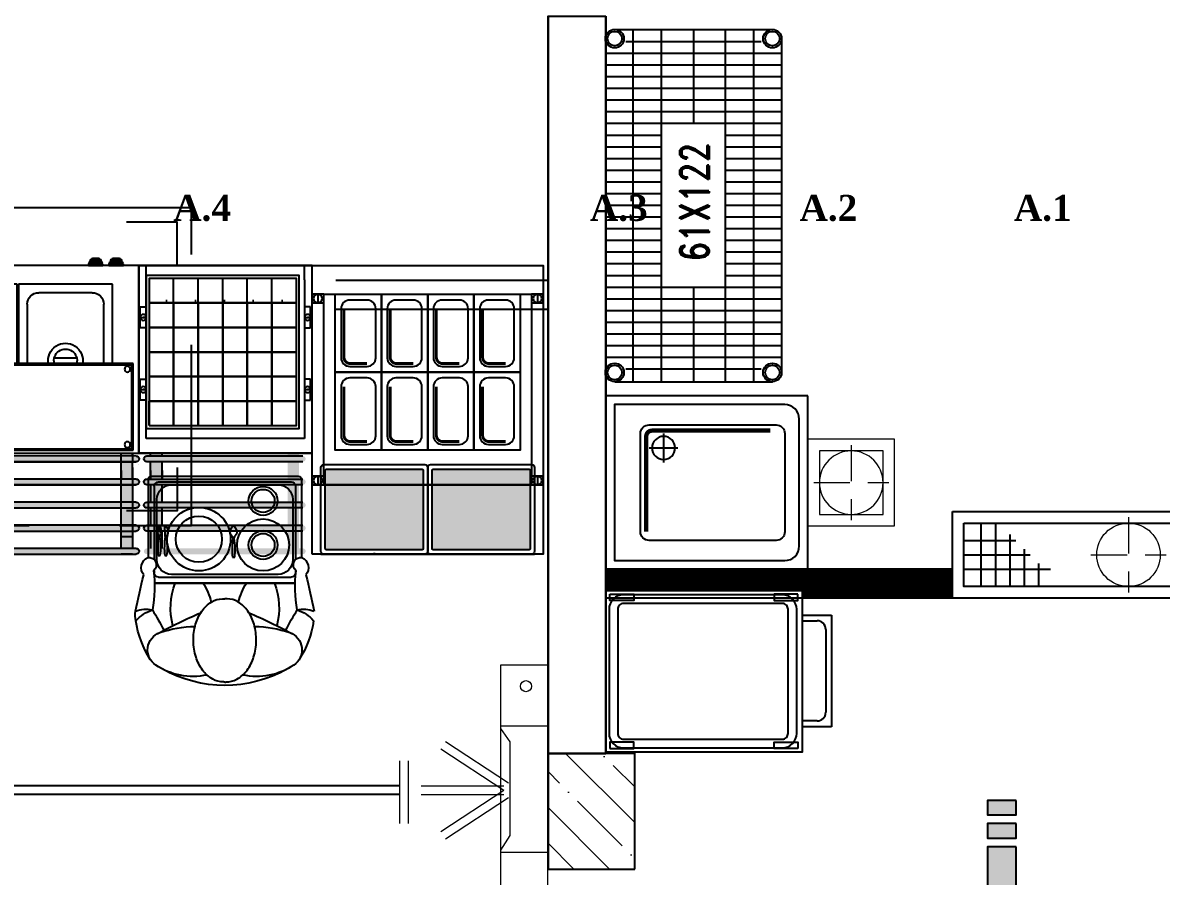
# Model space of a CAD drawing. Header units: millimetres. Extents: x 322668 to 332469, y 13187 to 20117.
# Drawn here: x 328233.2 to 328627.5, y 17260 to 17555.5 of the extents above; entities that cross this region are included whole.
import ezdxf
from ezdxf.enums import TextEntityAlignment as Align

# ---------------------------------------------------------------- set-up
doc = ezdxf.new("R2010")
doc.units = ezdxf.units.MM
doc.header["$LTSCALE"] = 50
doc.header["$MEASUREMENT"] = 0
doc.header["$PDMODE"] = 3
doc.header["$PDSIZE"] = -0.5
doc.linetypes.add('DASHED2', pattern=[0.375, 0.25, -0.125])
doc.linetypes.add('HIDDEN', pattern=[0.375, 0.25, -0.125])
doc.layers.get('0').update_dxf_attribs({"linetype": 'CONTINUOUS'})
doc.layers.get('DEFPOINTS').update_dxf_attribs({"linetype": 'CONTINUOUS'})
for name, color, linetype in [('-DWG_ANA', 7, 'CONTINUOUS'), ('-DWG_DETAY1', 7, 'CONTINUOUS'), ('-DWG_DETAY2', 7, 'CONTINUOUS'), ('alüminyum', 30, 'CONTINUOUS'), ('MIM_BA', 3, 'CONTINUOUS'), ('MIM_DOSEME', 7, 'CONTINUOUS'), ('MIM_DUVAR', 4, 'CONTINUOUS'), ('MIM_OLCU-DIS', 1, 'CONTINUOUS'), ('OC-Mutfak_Ekipman', 252, 'CONTINUOUS'), ('OC-Tretuar', 70, 'CONTINUOUS'), ('sıhhi tesisat', 162, 'CONTINUOUS'), ('Yarım Duvar', 3, 'CONTINUOUS'), ('YRNO', 7, 'CONTINUOUS')]:
    doc.layers.add(name, color=color, linetype=linetype)
for name, color, linetype, lineweight in [('continious2', 253, 'CONTINUOUS', 25), ('GRC-Ekipman', 4, 'CONTINUOUS', 25), ('MIM_TEFRIS', 31, 'CONTINUOUS', 5), ('NO', 7, 'CONTINUOUS', 30), ('PLAN', 253, 'CONTINUOUS', 15), ('s-depo', 140, 'CONTINUOUS', 25), ('Tarama', 252, 'CONTINUOUS', 20), ('yerizg-a', 7, 'CONTINUOUS', 15), ('yerizg-b', 7, 'CONTINUOUS', 9)]:
    doc.layers.add(name, color=color, linetype=linetype, lineweight=lineweight)
doc.styles.add('OLCU', font='TSIMPLEX.SHX', dxfattribs={"width": 0.7})
doc.styles.add('REF', font='calibri.ttf', dxfattribs={"height": 10})
doc.styles.add('ROMANS', font='romans.shx')
doc.styles.add('style1', font='romand.shx')
doc.dimstyles.new('200-OLCU-DIŞ', dxfattribs={"dimtxt": 30, "dimasz": 10, "dimexe": 0, "dimexo": 0, "dimgap": 10, "dimtad": 1, "dimdec": 1, "dimdsep": 46, "dimtxsty": 'OLCU', "dimblk1": 'DOT', "dimblk2": 'DOT', "dimsah": 1, "dimcen": 0, "dimclrd": 7, "dimclre": 7, "dimclrt": 4, "dimadec": 0, "dimazin": 0, "dimtfac": 1, "dimtdec": 1, "dimtix": 1, "dimtmove": 2, "dimatfit": 3, "dimldrblk": 'DOT', "dimfxl": 0, "dimtolj": 1, "dimarcsym": 0})

# ---------------------------------------------------------------- blocks, each defined once
blk = doc.blocks.new('TURNIKE')
for p, q in [((-37.54, 19.51), (-37.54, 3.15)), ((6.28, 19.51), (6.28, 3.15)), ((-17.75, 5.96), (-32.07, -15.84)), ((-15.25, 4.31), (-29.56, -17.49)), ((-16.79, 4.31), (-16.79, -24.3)), ((-15.25, 4.31), (-0.93, -17.49)), ((-13.79, 4.31), (-13.79, -24.3)), ((-12.74, 5.96), (1.58, -15.84))]:
    blk.add_line(p, q)
blk.add_lwpolyline([(-58.59, 19.51), (-58.59, 3.15), (27.32, 3.15), (27.32, 19.51)], close=True)
blk.add_lwpolyline([(-36.65, 3.19), (-32.04, 6.41), (0.3, 6.43), (5.46, 3.15)])
for centre in [(-51.36, 11.98), (20.1, 11.98)]:
    blk.add_circle(centre, 1.93)
blk = doc.blocks.new('_DOT')
at = {"color": 0, "linetype": 'ByBlock'}
blk.add_line((-0.5, 0), (-1, 0), dxfattribs=at)
at = {"color": 0, "linetype": 'ByBlock', "const_width": 0.5}
blk.add_lwpolyline([(-0.25, 0, 1), (0.25, 0, 1)], format="xyb", close=True, dxfattribs=at)
blk = doc.blocks.new('*D159')
at = {"layer": 'DEFPOINTS', "color": 0}
for p in [(329577.75, 18407.96, -57.5), (327588.54, 14893), (330092.59, 14893)]:
    blk.add_point(p, dxfattribs=at)
at = {"layer": 'MIM_OLCU-DIS', "color": 7, "lineweight": -2}
for p, q in [((330052.83, 18407.96), (330092.59, 18407.96)), ((330092.59, 18397.96), (330092.59, 14903)), ((330052.59, 14893), (330092.59, 14893))]:
    blk.add_line(p, q, dxfattribs=at)
at = {"layer": 'MIM_OLCU-DIS', "color": 7, "lineweight": -2, "xscale": 10, "yscale": 10, "zscale": 10}
for p, rotation in [((330092.59, 18407.96), 90), ((330092.59, 14893), 270)]:
    blk.add_blockref('_DOT', p, dxfattribs=dict(at, rotation=rotation))
at = {"layer": 'MIM_OLCU-DIS', "color": 4, "insert": (330067.59, 16650.48), "char_height": 30, "attachment_point": 5, "rotation": 90, "style": 'OLCU'}
blk.add_mtext('\\A1;3515', dxfattribs=at)
blk = doc.blocks.new('GN14')
at = {"layer": '-DWG_DETAY1', "color": 0}
blk.add_lwpolyline([(0, -27), (16, -27), (16, 0), (0, 0)], close=True, dxfattribs=at)
at = {"layer": '-DWG_DETAY2', "color": 0}
blk.add_lwpolyline([(5, -2), (11, -2, -0.414214), (14, -5), (14, -22, -0.414214), (11, -25), (5, -25, -0.414214), (2, -22), (2, -5, -0.414214)], format="xyb", close=True, dxfattribs=at)
at = {"layer": '-DWG_DETAY2', "color": 0, "const_width": 1}
blk.add_lwpolyline([(3, -22), (3, -5.2, -0.414214), (5.2, -3), (11, -3)], format="xyb", dxfattribs=at)
blk = doc.blocks.new('KUVER+TEPSİ ÜNİTESİ')
h = blk.add_hatch(color=246)
h.dxf.hatch_style = 1
h.paths.add_polyline_path([(327452.87, 17621.06, 0.414214), (327453.37, 17621.56), (327453.37, 17648.51, 0.414214), (327452.87, 17649.01), (327419.92, 17649.01, 0.414214), (327419.42, 17648.51), (327419.42, 17621.56, 0.414214), (327419.92, 17621.06)])
h = blk.add_hatch(color=246)
h.dxf.hatch_style = 1
h.paths.add_polyline_path([(327489.87, 17621.06, 0.414214), (327490.37, 17621.56), (327490.37, 17648.51, 0.414214), (327489.87, 17649.01), (327456.92, 17649.01, 0.414214), (327456.42, 17648.51), (327456.42, 17621.56, 0.414214), (327456.92, 17621.06)])
at = {"layer": '-DWG_ANA', "color": 0}
blk.add_lwpolyline([(327414.89, 17650.53), (327414.89, 17550.53), (327494.89, 17550.53), (327494.89, 17650.53)], close=True, dxfattribs=at)
at = {"layer": '-DWG_DETAY1', "color": 0}
blk.add_lwpolyline([(327418.89, 17626.53), (327418.89, 17560.53), (327490.89, 17560.53), (327490.89, 17626.53)], close=True, dxfattribs=at)
at = {"layer": '-DWG_DETAY2', "color": 0}
for points in [[(327414.89, 17626.53), (327418.89, 17626.53), (327418.89, 17623.53), (327414.89, 17623.53)], [(327414.89, 17626.53), (327418.89, 17626.53), (327418.89, 17623.53), (327414.89, 17623.53)], [(327490.89, 17626.53), (327494.89, 17626.53), (327494.89, 17623.53), (327490.89, 17623.53)], [(327490.89, 17626.53), (327494.89, 17626.53), (327494.89, 17623.53), (327490.89, 17623.53)], [(327414.89, 17563.53), (327418.89, 17563.53), (327418.89, 17560.53), (327414.89, 17560.53)], [(327414.89, 17563.53), (327418.89, 17563.53), (327418.89, 17560.53), (327414.89, 17560.53)], [(327490.89, 17563.53), (327494.89, 17563.53), (327494.89, 17560.53), (327490.89, 17560.53)]]:
    blk.add_lwpolyline(points, close=True, dxfattribs=at)
for p, q in [((327416.89, 17623.53), (327416.89, 17626.53)), ((327492.89, 17623.53), (327492.89, 17626.53)), ((327416.89, 17560.53), (327416.89, 17563.53)), ((327492.89, 17560.53), (327492.89, 17563.53))]:
    blk.add_line(p, q)
for points in [[(327453.89, 17650.53), (327418.89, 17650.53, 0.414214), (327417.89, 17649.53), (327417.89, 17620.53, 0.414214), (327418.89, 17619.53), (327453.89, 17619.53, 0.414214), (327454.89, 17620.53), (327454.89, 17649.53, 0.414214)], [(327452.87, 17649.01), (327419.92, 17649.01, 0.414214), (327419.42, 17648.51), (327419.42, 17621.56, 0.414214), (327419.92, 17621.06), (327452.87, 17621.06, 0.414214), (327453.37, 17621.56), (327453.37, 17648.51, 0.414214)], [(327490.89, 17650.53), (327455.89, 17650.53, 0.414214), (327454.89, 17649.53), (327454.89, 17620.53, 0.414214), (327455.89, 17619.53), (327490.89, 17619.53, 0.414214), (327491.89, 17620.53), (327491.89, 17649.53, 0.414214)], [(327489.87, 17649.01), (327456.92, 17649.01, 0.414214), (327456.42, 17648.51), (327456.42, 17621.56, 0.414214), (327456.92, 17621.06), (327489.87, 17621.06, 0.414214), (327490.37, 17621.56), (327490.37, 17648.51, 0.414214)]]:
    blk.add_lwpolyline(points, format="xyb", close=True)
for centre in [(327416.89, 17625.03), (327492.89, 17625.03), (327416.89, 17562.03), (327492.89, 17562.03)]:
    blk.add_circle(centre, 1.5)
at = {"layer": 'MIM_DOSEME'}
for p, q in [((327417.89, 17650.53), (327491.89, 17650.53)), ((327417.89, 17650.53), (327491.89, 17650.53)), ((327436.39, 17650.03), (327436.39, 17650.53)), ((327436.39, 17650.03), (327436.39, 17650.53)), ((327418.89, 17626.53), (327490.89, 17626.53))]:
    blk.add_line(p, q, dxfattribs=at)
at = {"layer": '-DWG_DETAY1', "color": 0}
for p in [(327422.89, 17614.53), (327438.89, 17614.53), (327454.89, 17614.53), (327470.89, 17614.53), (327422.89, 17587.53), (327438.89, 17587.53), (327454.89, 17587.53), (327470.89, 17587.53)]:
    blk.add_blockref('GN14', p, dxfattribs=at)
blk = doc.blocks.new('DE')
at = {"layer": 'MIM_DOSEME'}
for p, q in [((327317.9, 17749.51), (327326.4, 17749.51)), ((327317.9, 17749.51), (327317.9, 17741.01)), ((327326.4, 17749.51), (327326.4, 17698.51)), ((327334.9, 17749.51), (327334.9, 17698.51)), ((327343.4, 17749.51), (327343.4, 17698.51)), ((327343.4, 17749.51), (327343.4, 17698.51)), ((327351.9, 17749.51), (327351.9, 17698.51)), ((327360.4, 17749.51), (327360.4, 17698.51)), ((327317.9, 17741.01), (327368.9, 17741.01)), ((327317.9, 17732.51), (327368.9, 17732.51)), ((327317.9, 17724.01), (327368.9, 17724.01)), ((327317.9, 17715.51), (327368.9, 17715.51)), ((327317.9, 17707.01), (327368.9, 17707.01))]:
    blk.add_line(p, q, dxfattribs=at)
for points in [[(327316.9, 17750.51), (327369.9, 17750.51), (327369.9, 17697.51), (327316.9, 17697.51)], [(327317.9, 17749.51), (327368.9, 17749.51), (327368.9, 17698.51), (327317.9, 17698.51)], [(327317.9, 17749.51), (327326.4, 17749.51), (327326.4, 17741.01), (327317.9, 17741.01)], [(327326.4, 17749.51), (327334.9, 17749.51), (327334.9, 17741.01), (327326.4, 17741.01)], [(327334.9, 17749.51), (327343.4, 17749.51), (327343.4, 17741.01), (327334.9, 17741.01)], [(327343.4, 17749.51), (327351.9, 17749.51), (327351.9, 17741.01), (327343.4, 17741.01)], [(327351.9, 17749.51), (327360.4, 17749.51), (327360.4, 17741.01), (327351.9, 17741.01)], [(327360.4, 17749.51), (327368.9, 17749.51), (327368.9, 17741.01), (327360.4, 17741.01)], [(327317.9, 17741.01), (327326.4, 17741.01), (327326.4, 17732.51), (327317.9, 17732.51)], [(327326.4, 17741.01), (327334.9, 17741.01), (327334.9, 17732.51), (327326.4, 17732.51)], [(327334.9, 17741.01), (327343.4, 17741.01), (327343.4, 17732.51), (327334.9, 17732.51)], [(327343.4, 17741.01), (327351.9, 17741.01), (327351.9, 17732.51), (327343.4, 17732.51)], [(327351.9, 17741.01), (327360.4, 17741.01), (327360.4, 17732.51), (327351.9, 17732.51)], [(327360.4, 17741.01), (327368.9, 17741.01), (327368.9, 17732.51), (327360.4, 17732.51)], [(327317.9, 17732.51), (327326.4, 17732.51), (327326.4, 17724.01), (327317.9, 17724.01)], [(327326.4, 17732.51), (327334.9, 17732.51), (327334.9, 17724.01), (327326.4, 17724.01)], [(327334.9, 17732.51), (327343.4, 17732.51), (327343.4, 17724.01), (327334.9, 17724.01)], [(327343.4, 17732.51), (327351.9, 17732.51), (327351.9, 17724.01), (327343.4, 17724.01)], [(327351.9, 17732.51), (327360.4, 17732.51), (327360.4, 17724.01), (327351.9, 17724.01)], [(327360.4, 17732.51), (327368.9, 17732.51), (327368.9, 17724.01), (327360.4, 17724.01)], [(327317.9, 17724.01), (327326.4, 17724.01), (327326.4, 17715.51), (327317.9, 17715.51)], [(327326.4, 17724.01), (327334.9, 17724.01), (327334.9, 17715.51), (327326.4, 17715.51)], [(327334.9, 17724.01), (327343.4, 17724.01), (327343.4, 17715.51), (327334.9, 17715.51)], [(327343.4, 17724.01), (327351.9, 17724.01), (327351.9, 17715.51), (327343.4, 17715.51)], [(327351.9, 17724.01), (327360.4, 17724.01), (327360.4, 17715.51), (327351.9, 17715.51)], [(327360.4, 17724.01), (327368.9, 17724.01), (327368.9, 17715.51), (327360.4, 17715.51)], [(327317.9, 17715.51), (327326.4, 17715.51), (327326.4, 17707.01), (327317.9, 17707.01)], [(327326.4, 17715.51), (327334.9, 17715.51), (327334.9, 17707.01), (327326.4, 17707.01)], [(327334.9, 17715.51), (327343.4, 17715.51), (327343.4, 17707.01), (327334.9, 17707.01)], [(327343.4, 17715.51), (327351.9, 17715.51), (327351.9, 17707.01), (327343.4, 17707.01)], [(327351.9, 17715.51), (327360.4, 17715.51), (327360.4, 17707.01), (327351.9, 17707.01)], [(327360.4, 17715.51), (327368.9, 17715.51), (327368.9, 17707.01), (327360.4, 17707.01)]]:
    blk.add_lwpolyline(points, close=True, dxfattribs=at)
blk = doc.blocks.new('BARDAK BASKETİ ÜNİTESİ')
at = {"layer": 'OC-Mutfak_Ekipman'}
h = blk.add_hatch(color=256, dxfattribs=at)
h.dxf.hatch_style = 1
h.paths.add_polyline_path([(327241.86, 17798.18), (327245.86, 17798.18), (327245.86, 17792.18), (327241.86, 17792.18)])
h.paths.add_polyline_path([(327241.86, 17790.18), (327245.86, 17790.18), (327245.86, 17784.18), (327241.86, 17784.18)])
h.paths.add_polyline_path([(327245.86, 17776.18), (327241.86, 17776.18), (327241.86, 17782.18), (327245.86, 17782.18)])
h.paths.add_polyline_path([(327241.86, 17774.18), (327245.86, 17774.18), (327245.86, 17768.18), (327241.86, 17768.18)])
h.paths.add_polyline_path([(327241.86, 17766.18), (327245.86, 17766.18), (327245.86, 17765.18), (327241.86, 17765.18)])
h.paths.add_polyline_path([(327293.33, 17792.18), (327289.33, 17792.18), (327289.33, 17798.18), (327293.33, 17798.18)])
h.paths.add_polyline_path([(327293.33, 17784.18), (327289.33, 17784.18), (327289.33, 17790.18), (327293.33, 17790.18)])
h.paths.add_polyline_path([(327289.33, 17782.18), (327293.33, 17782.18), (327293.33, 17776.18), (327289.33, 17776.18)])
h.paths.add_polyline_path([(327293.33, 17774.18), (327293.33, 17768.18), (327289.33, 17768.18), (327289.33, 17774.18)])
h.paths.add_polyline_path([(327289.33, 17765.18), (327289.33, 17766.18), (327293.33, 17766.18), (327293.33, 17765.18)])
at = {"layer": 'OC-Tretuar'}
h = blk.add_hatch(color=7, dxfattribs=at)
h.dxf.hatch_style = 1
h.paths.add_polyline_path([(327239.59, 17799.18, -0.414214), (327240.59, 17800.18), (327294.59, 17800.18, -0.414214), (327295.59, 17799.18, -0.414218), (327294.59, 17798.18), (327240.59, 17798.18, -0.414209)])
h.paths.add_polyline_path([(327239.59, 17791.18, -0.414218), (327240.59, 17792.18), (327294.59, 17792.18, -0.414209), (327295.59, 17791.18, -0.414214), (327294.59, 17790.18), (327240.59, 17790.18, -0.414214)])
h.paths.add_polyline_path([(327239.59, 17783.18, -0.414214), (327240.59, 17784.18), (327294.59, 17784.18, -0.414214), (327295.59, 17783.18, -0.414214), (327294.59, 17782.18), (327240.59, 17782.18, -0.414214)])
h.paths.add_polyline_path([(327239.59, 17775.18, -0.414214), (327240.59, 17776.18), (327294.59, 17776.18, -0.414214), (327295.59, 17775.18, -0.414214), (327294.59, 17774.18), (327240.59, 17774.18, -0.414214)])
h.paths.add_polyline_path([(327239.59, 17767.18, -0.414214), (327240.59, 17768.18), (327294.59, 17768.18, -0.414214), (327295.59, 17767.18, -0.414214), (327294.59, 17766.18), (327240.59, 17766.18, -0.414214)])
at = {"layer": 'MIM_DOSEME'}
blk.add_line((327295.23, 17705.18), (327295.23, 17700.18), dxfattribs=at)
at = {"layer": 'OC-Mutfak_Ekipman'}
for p, q in [((327241.86, 17792.18), (327241.86, 17798.18)), ((327245.86, 17798.18), (327245.86, 17792.18)), ((327239.59, 17791.18), (327239.59, 17791.18)), ((327239.73, 17791.18), (327239.73, 17791.18)), ((327294.59, 17792.18), (327240.59, 17792.18)), ((327240.59, 17790.18), (327294.59, 17790.18)), ((327241.86, 17784.18), (327241.86, 17790.18)), ((327245.86, 17790.18), (327245.86, 17784.18)), ((327239.59, 17783.18), (327239.59, 17783.18)), ((327239.73, 17783.18), (327239.73, 17783.18)), ((327294.59, 17784.18), (327240.59, 17784.18)), ((327240.59, 17782.18), (327294.59, 17782.18)), ((327241.86, 17776.18), (327241.86, 17782.18)), ((327245.86, 17782.18), (327245.86, 17776.18)), ((327239.59, 17775.18), (327239.59, 17775.18)), ((327239.73, 17775.18), (327239.73, 17775.18)), ((327294.59, 17776.18), (327240.59, 17776.18)), ((327240.59, 17774.18), (327294.59, 17774.18)), ((327241.86, 17771.18), (327241.86, 17774.18)), ((327241.86, 17774.18), (327241.86, 17771.18)), ((327241.86, 17774.18), (327241.86, 17768.18)), ((327245.86, 17774.18), (327245.86, 17771.18)), ((327245.86, 17771.18), (327245.86, 17774.18)), ((327245.86, 17774.18), (327245.86, 17768.18)), ((327239.59, 17767.18), (327239.59, 17767.18)), ((327239.73, 17767.18), (327239.73, 17767.18)), ((327294.59, 17768.18), (327240.59, 17768.18)), ((327240.59, 17766.18), (327294.59, 17766.18)), ((327241.86, 17766.18), (327241.86, 17765.18)), ((327245.86, 17766.18), (327245.86, 17765.18)), ((327237.86, 17700.18), (327237.86, 17765.18)), ((327297.86, 17765.18), (327237.86, 17765.18)), ((327237.86, 17765.18), (327237.86, 17700.18)), ((327295.23, 17760.18), (327240.36, 17760.18)), ((327240.36, 17760.18), (327240.36, 17700.18)), ((327295.23, 17705.18), (327295.23, 17760.18)), ((327240.36, 17746.85), (327238.28, 17746.85)), ((327238.28, 17746.85), (327238.28, 17739.57)), ((327240.36, 17739.57), (327240.36, 17746.85)), ((327295.23, 17746.85), (327297.32, 17746.85)), ((327295.23, 17739.57), (327295.23, 17746.85)), ((327297.32, 17746.85), (327297.32, 17739.57)), ((327238.28, 17743.21), (327240.36, 17743.21)), ((327240.36, 17743.21), (327239.32, 17743.21)), ((327295.23, 17743.21), (327297.32, 17743.21)), ((327297.32, 17743.21), (327296.27, 17743.21)), ((327238.28, 17739.57), (327240.36, 17739.57)), ((327297.32, 17739.57), (327295.23, 17739.57)), ((327240.36, 17721.84), (327238.28, 17721.84)), ((327238.28, 17721.84), (327238.28, 17714.56)), ((327240.36, 17714.56), (327240.36, 17721.84)), ((327295.23, 17721.84), (327297.32, 17721.84)), ((327297.32, 17721.84), (327297.32, 17714.56)), ((327238.28, 17718.2), (327240.36, 17718.2)), ((327238.28, 17714.56), (327240.36, 17714.56)), ((327240.36, 17718.2), (327239.32, 17718.2)), ((327295.23, 17718.2), (327297.32, 17718.2)), ((327297.32, 17714.56), (327295.23, 17714.56)), ((327297.32, 17718.2), (327296.27, 17718.2)), ((327247.18, 17712.39), (327247.68, 17712.39)), ((327257.18, 17712.39), (327257.68, 17712.39)), ((327267.18, 17712.39), (327267.68, 17712.39)), ((327277.18, 17712.39), (327277.68, 17712.39)), ((327287.18, 17712.39), (327287.68, 17712.39)), ((327237.86, 17700.18), (327297.86, 17700.18))]:
    blk.add_line(p, q, dxfattribs=at)
blk.add_lwpolyline([(327297.86, 17700.18), (327237.86, 17700.18), (327237.86, 17765.18), (327297.86, 17765.18)], close=True, dxfattribs=at)
for centre in [(327239.32, 17743.21), (327296.27, 17743.21), (327239.32, 17718.2), (327296.27, 17718.2)]:
    blk.add_circle(centre, 1.04, dxfattribs=at)
for centre, start, end in [((327240.59, 17791.18), 90, 180), ((327240.59, 17791.18), 180, 270), ((327240.59, 17783.18), 90, 180), ((327240.59, 17783.18), 180, 270), ((327240.59, 17775.18), 90, 180), ((327240.59, 17775.18), 180, 270), ((327240.59, 17767.18), 90, 180), ((327240.59, 17767.18), 180, 270)]:
    blk.add_arc(centre, 1, start, end, dxfattribs=at)
at = {"layer": 'MIM_DOSEME'}
blk.add_blockref('DE', (-76.54, 6.17), dxfattribs=at)
blk = doc.blocks.new('ghggfhh')
at = {"color": 7}
blk.add_lwpolyline([(1188.71, 1333.35), (1193.71, 1333.35), (1193.71, 1333.87), (1188.71, 1333.87)], close=True, dxfattribs=at)
blk.add_lwpolyline([(1188.71, 1333), (1189.21, 1332.53), (1189.21, 1332.51, 0.414214), (1190.21, 1331.51), (1192.21, 1331.51, 0.414214), (1193.21, 1332.51), (1193.21, 1332.53), (1193.71, 1333)], format="xyb", dxfattribs=at)
for points in [[(1188.71, 1333), (1190.71, 1333)], [(1189.35, 1332.74), (1193.07, 1332.74)], [(1190.71, 1333.35), (1190.71, 1333)], [(1191.71, 1333.35), (1191.71, 1333)], [(1191.71, 1333), (1193.71, 1333)], [(1189.46, 1332.51), (1192.96, 1332.51)], [(1189.5, 1332.27), (1192.92, 1332.27)], [(1189.62, 1332.04), (1192.79, 1332.04)], [(1189.97, 1331.8), (1192.45, 1331.8)]]:
    blk.add_lwpolyline(points, dxfattribs=at)
blk = doc.blocks.new('SICAK SERVİS ÜNİTESİ-150X70X85-155')
at = {"layer": 'OC-Mutfak_Ekipman'}
h = blk.add_hatch(color=54, dxfattribs=at)
h.dxf.hatch_style = 1
h.paths.add_polyline_path([(327235.64, 17655.41), (327231.64, 17655.41), (327231.64, 17649.41), (327235.64, 17649.41)])
h.paths.add_polyline_path([(327235.64, 17647.41), (327231.64, 17647.41), (327231.64, 17641.41), (327235.64, 17641.41)])
h.paths.add_polyline_path([(327231.64, 17633.41), (327235.64, 17633.41), (327235.64, 17639.41), (327231.64, 17639.41)])
h.paths.add_polyline_path([(327235.64, 17631.41), (327231.64, 17631.41), (327231.64, 17625.41), (327235.64, 17625.41)])
h.paths.add_polyline_path([(327235.64, 17623.41), (327231.64, 17623.41), (327231.64, 17622.41), (327235.64, 17622.41)])
h.paths.add_polyline_path([(327090.16, 17649.4), (327094.16, 17649.4), (327094.16, 17655.4), (327090.16, 17655.4)])
h.paths.add_polyline_path([(327094.16, 17647.4), (327090.16, 17647.4), (327090.16, 17641.4), (327094.16, 17641.4)])
h.paths.add_polyline_path([(327094.16, 17639.4), (327090.16, 17639.4), (327090.16, 17633.4), (327094.16, 17633.4)])
h.paths.add_polyline_path([(327094.16, 17631.4), (327090.16, 17631.4), (327090.16, 17625.4), (327094.16, 17625.4)])
h.paths.add_polyline_path([(327094.16, 17623.4), (327090.16, 17623.4), (327090.16, 17622.4), (327094.16, 17622.4)])
at = {"layer": 'OC-Tretuar'}
h = blk.add_hatch(color=54, dxfattribs=at)
h.dxf.hatch_style = 1
h.paths.add_polyline_path([(327236.9, 17655.41, 0.414204), (327237.9, 17656.41, 0.414217), (327236.9, 17657.41), (327088.9, 17657.4, 0.41421), (327087.9, 17656.4, 0.414223), (327088.9, 17655.4)])
h.paths.add_polyline_path([(327236.9, 17647.41, 0.41421), (327237.9, 17648.41, 0.414223), (327236.9, 17649.41), (327088.9, 17649.4, 0.414204), (327087.9, 17648.4, 0.414217), (327088.9, 17647.4)])
h.paths.add_polyline_path([(327236.9, 17639.41, 0.41421), (327237.9, 17640.41, 0.414217), (327236.9, 17641.41), (327088.9, 17641.4, 0.41421), (327087.9, 17640.4, 0.414217), (327088.9, 17639.4)])
h.paths.add_polyline_path([(327088.9, 17633.4, 0.41421), (327087.9, 17632.4, 0.414217), (327088.9, 17631.4), (327236.9, 17631.41, 0.41421), (327237.9, 17632.41, 0.414217), (327236.9, 17633.41)])
h.paths.add_polyline_path([(327236.9, 17623.41, 0.41421), (327237.9, 17624.41, 0.414217), (327236.9, 17625.41), (327088.9, 17625.4, 0.41421), (327087.9, 17624.4, 0.414217), (327088.9, 17623.4)])
at = {"layer": 'OC-Mutfak_Ekipman', "color": 54}
for p, q in [((327087.9, 17656.4), (327087.9, 17656.4)), ((327088.9, 17657.4), (327236.9, 17657.41)), ((327236.9, 17655.41), (327088.9, 17655.4)), ((327090.16, 17657.4), (327094.16, 17657.4)), ((327090.16, 17649.4), (327090.16, 17655.4)), ((327094.16, 17655.4), (327094.16, 17649.4)), ((327235.64, 17657.41), (327231.64, 17657.41)), ((327231.64, 17655.41), (327231.64, 17649.41)), ((327235.64, 17649.41), (327235.64, 17655.41)), ((327237.76, 17656.41), (327237.76, 17656.41)), ((327237.9, 17656.41), (327237.9, 17656.41)), ((327235.64, 17651.41), (327231.64, 17651.41)), ((327087.9, 17648.4), (327087.9, 17648.4)), ((327088.9, 17649.4), (327236.9, 17649.41)), ((327236.9, 17647.41), (327088.9, 17647.4)), ((327090.16, 17641.4), (327090.16, 17647.4)), ((327094.16, 17647.4), (327094.16, 17641.4)), ((327231.64, 17649.41), (327231.64, 17643.41)), ((327231.64, 17647.41), (327231.64, 17641.41)), ((327235.64, 17643.41), (327235.64, 17649.41)), ((327235.64, 17641.41), (327235.64, 17647.41)), ((327237.76, 17648.41), (327237.76, 17648.41)), ((327237.9, 17648.41), (327237.9, 17648.41)), ((327087.9, 17640.4), (327087.9, 17640.4)), ((327088.9, 17641.4), (327236.9, 17641.41)), ((327236.9, 17639.41), (327088.9, 17639.4)), ((327090.16, 17633.4), (327090.16, 17639.4)), ((327094.16, 17639.4), (327094.16, 17633.4)), ((327231.64, 17641.41), (327231.64, 17635.41)), ((327231.64, 17639.41), (327231.64, 17633.41)), ((327235.64, 17635.41), (327235.64, 17641.41)), ((327235.64, 17633.41), (327235.64, 17639.41)), ((327237.76, 17640.41), (327237.76, 17640.41)), ((327237.9, 17640.41), (327237.9, 17640.41)), ((327087.9, 17632.4), (327087.9, 17632.4)), ((327236.9, 17633.41), (327088.9, 17633.4)), ((327088.9, 17633.4), (327236.9, 17633.41)), ((327231.64, 17633.41), (327231.64, 17627.41)), ((327235.64, 17627.41), (327235.64, 17633.41)), ((327237.76, 17632.41), (327237.76, 17632.41)), ((327237.9, 17632.41), (327237.9, 17632.41)), ((327236.9, 17631.41), (327088.9, 17631.4)), ((327090.16, 17628.4), (327090.16, 17631.4)), ((327090.16, 17631.4), (327090.16, 17625.4)), ((327094.16, 17631.4), (327094.16, 17628.4)), ((327094.16, 17631.4), (327094.16, 17625.4)), ((327231.64, 17631.41), (327231.64, 17628.41)), ((327231.64, 17628.41), (327231.64, 17631.41)), ((327231.64, 17631.41), (327231.64, 17625.41)), ((327235.64, 17628.41), (327235.64, 17631.41)), ((327235.64, 17631.41), (327235.64, 17628.41)), ((327235.64, 17631.41), (327235.64, 17625.41)), ((327087.9, 17624.4), (327087.9, 17624.4)), ((327236.9, 17625.41), (327088.9, 17625.4)), ((327088.9, 17625.4), (327236.9, 17625.41)), ((327090.16, 17622.4), (327090.16, 17625.4)), ((327094.16, 17625.4), (327094.16, 17622.4)), ((327231.64, 17625.41), (327231.64, 17622.41)), ((327235.64, 17622.41), (327235.64, 17625.41)), ((327237.76, 17626.41), (327237.76, 17626.41)), ((327237.76, 17624.41), (327237.76, 17624.41)), ((327237.9, 17624.41), (327237.9, 17624.41)), ((327087.85, 17622.4), (327237.85, 17622.41)), ((327087.85, 17622.4), (327237.6, 17622.41)), ((327236.9, 17623.41), (327088.9, 17623.4)), ((327089.85, 17621.4), (327235.85, 17621.41)), ((327089.85, 17591.4), (327089.85, 17621.4)), ((327090.16, 17623.4), (327090.16, 17622.4)), ((327094.16, 17622.4), (327090.16, 17622.4)), ((327090.16, 17622.4), (327094.16, 17622.4)), ((327090.35, 17620.9), (327235.35, 17620.91)), ((327090.35, 17591.9), (327090.35, 17620.9)), ((327094.16, 17623.4), (327094.16, 17622.4)), ((327231.64, 17623.41), (327231.64, 17622.41)), ((327231.64, 17622.41), (327235.64, 17622.41)), ((327231.64, 17622.41), (327235.64, 17622.41)), ((327235.35, 17620.91), (327235.35, 17591.91)), ((327235.64, 17623.41), (327235.64, 17622.41)), ((327235.85, 17621.41), (327235.85, 17591.41)), ((327237.85, 17622.41), (327237.86, 17557.41)), ((327237.86, 17557.41), (327237.85, 17622.41)), ((327235.85, 17591.41), (327089.85, 17591.4)), ((327235.35, 17591.91), (327090.35, 17591.9)), ((327097.17, 17563.86), (327097.17, 17591.4)), ((327100.17, 17570.86), (327100.17, 17591.4)), ((327109.54, 17589.4), (327117.3, 17589.4)), ((327119.28, 17591.4), (327111.56, 17591.4)), ((327126.67, 17591.4), (327126.67, 17570.86)), ((327129.67, 17591.4), (327129.67, 17563.86)), ((327130.17, 17563.86), (327130.17, 17591.4)), ((327133.17, 17570.86), (327133.17, 17591.4)), ((327142.54, 17589.4), (327150.3, 17589.4)), ((327152.28, 17591.41), (327144.56, 17591.41)), ((327159.67, 17591.4), (327159.67, 17570.86)), ((327162.67, 17591.4), (327162.67, 17563.86)), ((327163.17, 17563.86), (327163.17, 17591.4)), ((327166.17, 17570.86), (327166.17, 17591.4)), ((327175.54, 17589.4), (327183.3, 17589.4)), ((327185.28, 17591.41), (327177.56, 17591.41)), ((327192.67, 17591.41), (327192.67, 17570.86)), ((327195.67, 17591.41), (327195.67, 17563.86)), ((327196.17, 17563.86), (327196.17, 17591.41)), ((327199.17, 17570.86), (327199.17, 17591.41)), ((327208.54, 17589.41), (327216.3, 17589.41)), ((327218.28, 17591.41), (327210.56, 17591.41)), ((327225.67, 17591.41), (327225.67, 17570.87)), ((327228.67, 17591.41), (327228.67, 17563.87)), ((327122.67, 17566.86), (327104.17, 17566.86)), ((327155.67, 17566.86), (327137.17, 17566.86)), ((327188.67, 17566.86), (327170.17, 17566.86)), ((327221.67, 17566.87), (327203.17, 17566.86)), ((327129.67, 17563.86), (327097.17, 17563.86)), ((327162.67, 17563.86), (327130.17, 17563.86)), ((327195.67, 17563.86), (327163.17, 17563.86)), ((327228.67, 17563.87), (327196.17, 17563.86)), ((327232.48, 17557.41), (327227.48, 17557.41))]:
    blk.add_line(p, q, dxfattribs=at)
blk.add_lwpolyline([(327237.86, 17557.41), (327087.86, 17557.4), (327087.85, 17622.4), (327237.85, 17622.41)], close=True, dxfattribs=at)
for centre in [(327091.85, 17619.47), (327233.86, 17619.48), (327091.85, 17593.32), (327233.86, 17593.33)]:
    blk.add_circle(centre, 1, dxfattribs=at)
for centre, radius, start, end in [((327088.9, 17656.4), 1, 90.0037, 180.0037), ((327088.9, 17656.4), 1, 180.0037, 270.0037), ((327236.9, 17656.41), 1, 0.0037, 90.0037), ((327236.9, 17656.41), 1, 270.0037, 0.0037), ((327088.9, 17648.4), 1, 90.0037, 180.0037), ((327088.9, 17648.4), 1, 180.0037, 270.0037), ((327236.9, 17648.41), 1, 0.0037, 90.0037), ((327236.9, 17648.41), 1, 270.0037, 0.0037), ((327088.9, 17640.4), 1, 90.0037, 180.0037), ((327088.9, 17640.4), 1, 180.0037, 270.0037), ((327236.9, 17640.41), 1, 0.0037, 90.0037), ((327236.9, 17640.41), 1, 270.0037, 0.0037), ((327088.9, 17632.4), 1, 90.0037, 180.0037), ((327088.9, 17632.4), 1, 180.0037, 270.0037), ((327236.9, 17632.41), 1, 0.0037, 90.0037), ((327236.9, 17632.41), 1, 270.0037, 0.0037), ((327088.9, 17624.4), 1, 90.0037, 180.0037), ((327088.9, 17624.4), 1, 180.0037, 270.0037), ((327236.9, 17624.41), 1, 0.0037, 90.0037), ((327236.9, 17624.41), 1, 270.0037, 0.0037), ((327113.42, 17590.36), 6, 169.9941, 10.0134), ((327113.42, 17590.36), 4, 164.8558, 15.1517), ((327146.42, 17590.36), 6, 169.9941, 10.0134), ((327146.42, 17590.36), 4, 164.8558, 15.1517), ((327179.42, 17590.36), 6, 169.9941, 10.0134), ((327179.42, 17590.36), 4, 164.8558, 15.1517), ((327212.42, 17590.37), 6, 169.9941, 10.0134), ((327212.42, 17590.37), 4, 164.8558, 15.1517), ((327104.17, 17570.86), 4, 180.0037, 270.0037), ((327122.67, 17570.86), 4, 270.0037, 0.0037), ((327137.17, 17570.86), 4, 180.0037, 270.0037), ((327155.67, 17570.86), 4, 270.0037, 0.0037), ((327170.17, 17570.86), 4, 180.0037, 270.0037), ((327188.67, 17570.86), 4, 270.0037, 0.0037), ((327203.17, 17570.86), 4, 180.0037, 270.0037), ((327221.67, 17570.87), 4, 270.0037, 0.0037)]:
    blk.add_arc(centre, radius, start, end, dxfattribs=at)
at = {"layer": 'OC-Mutfak_Ekipman', "color": 54, "extrusion": (0, 0, -1), "zscale": -1, "rotation": 359.9962651631528}
for p in [(-328414.16, 16223.61), (-328421.27, 16223.61)]:
    blk.add_blockref('ghggfhh', p, dxfattribs=at)
blk = doc.blocks.new('OTD-400')
at = {"color": 7, "linetype": 'HIDDEN', "ltscale": 5, "elevation": 237.77}
blk.add_lwpolyline([(327524.96, 17498.47), (327124.96, 17498.47), (327124.96, 17388.47), (327524.96, 17388.47)], close=True, dxfattribs=at)
at = {"color": 7, "elevation": 237.77}
for points in [[(327519.96, 17478.47), (327519.96, 17493.47), (327502.46, 17493.47)], [(327519.96, 17408.47), (327519.96, 17393.47), (327502.46, 17393.47)]]:
    blk.add_lwpolyline(points, dxfattribs=at)
at = {"color": 7, "style": 'ROMANS', "width": 0.8}
blk.add_attdef('NO', text='', height=10, dxfattribs=at).set_placement((327138.1, 17487.48, 237.77), align=Align.MIDDLE)
blk = doc.blocks.new('insan')
at = {"color": 7, "extrusion": (0, 0, -1)}
for p, q in [((6416.95, 3116.4), (6416.95, 3167.32)), ((6418.02, 3168.36), (6445.1, 3168.36)), ((6420.45, 3166.36), (6445.86, 3166.36)), ((6449.56, 3166.36), (6450.45, 3166.36)), ((6453.95, 3117.5), (6453.95, 3166.22)), ((6418.95, 3118.86), (6418.95, 3164.86)), ((6451.95, 3118.86), (6451.95, 3164.86)), ((6418.02, 3115.36), (6445.1, 3115.36)), ((6420.45, 3117.36), (6445.86, 3117.36)), ((6449.56, 3117.36), (6450.45, 3117.36))]:
    blk.add_line(p, q, dxfattribs=at)
at = {"color": 7}
for p, q in [((6445.03, 3144.54), (6445.03, 3145.28)), ((6444.42, 3121.08), (6444.42, 3121.82)), ((6444.42, 3118.78), (6444.42, 3119.52))]:
    blk.add_line(p, q, dxfattribs=at)
for points in [[(6453.95, 3166.22), (6453.95, 3117.5)], [(6434.04, 3144.7), (6433.91, 3144.84), (6433.91, 3144.97), (6434.04, 3145.12)], [(6435.94, 3119.76), (6435.63, 3119.78), (6435.28, 3119.76), (6434.36, 3119.63), (6434.36, 3119.6)], [(6435.94, 3119.49), (6435.63, 3119.47), (6435.28, 3119.49), (6434.36, 3119.53), (6434.36, 3119.61)], [(6435.94, 3119.29), (6435.63, 3119.3), (6435.28, 3119.29), (6434.36, 3119.24), (6434.36, 3119.16)], [(6435.94, 3119.02), (6435.63, 3119), (6435.28, 3119.02), (6434.36, 3119.14), (6434.36, 3119.17)], [(6435.94, 3118.82), (6435.63, 3118.83), (6435.28, 3118.82), (6434.36, 3118.77), (6434.36, 3118.69)], [(6435.94, 3118.55), (6435.63, 3118.53), (6435.28, 3118.55), (6434.36, 3118.67), (6434.36, 3118.7)]]:
    blk.add_lwpolyline(points, dxfattribs=at)
blk.add_lwpolyline([(6445.95, 3118.36), (6424.95, 3118.36, -0.414214), (6419.95, 3123.36), (6419.95, 3160.36, -0.414214), (6424.95, 3165.36), (6445.95, 3165.36, -0.414214), (6450.95, 3160.36), (6450.95, 3123.36, -0.414214)], format="xyb", close=True, dxfattribs=at)
at = {"color": 7, "extrusion": (0, 0, -1)}
for points in [[(-6488.23, 3141.86, -0.0182), (-6488.21, 3142.29, -0.132444), (-6487.25, 3146.03, -0.106688), (-6484.09, 3149.6, -0.083199), (-6479.64, 3151.84, -0.071851), (-6473.94, 3152.73, -0.071851), (-6468.23, 3151.99, -0.083199), (-6463.72, 3149.86, -0.106688), (-6460.47, 3146.38, -0.132444), (-6459.41, 3142.66, -0.027194), (-6459.44, 3141.86, -0.106688)], [(-6488.23, 3141.86, 0.0182), (-6488.21, 3141.43, 0.132444), (-6487.25, 3137.69, 0.106688), (-6484.09, 3134.12, 0.083199), (-6479.64, 3131.88, 0.071851), (-6473.94, 3130.98, 0.071851), (-6468.23, 3131.73, 0.083199), (-6463.72, 3133.86, 0.106688), (-6460.47, 3137.34, 0.132444), (-6459.41, 3141.05, 0.027194), (-6459.44, 3141.86, 0.106688)]]:
    blk.add_lwpolyline(points, format="xyb", dxfattribs=at)
at = {"color": 7}
for centre, radius in [((6440.77, 3155.11), 9), ((6425.52, 3155.11), 5), ((6425.52, 3155.11), 4), ((6440.77, 3155.11), 5), ((6440.77, 3155.11), 4), ((6438.77, 3132.87), 11), ((6438.77, 3132.87), 8)]:
    blk.add_circle(centre, radius, dxfattribs=at)
at = {"color": 7, "extrusion": (0, 0, -1)}
for centre, radius, start, end in [((-6448.68, 3166.89), 3.92, 24.5005, 129.0625), ((-6503.67, 2965.5), 211.07, 75.5925, 79.0832), ((-6471.69, 3169.2), 8.74, 344.8699, 23.9155), ((-6475.36, 3163), 12.73, 17.9406, 49.1174), ((-6462.32, 3139.48), 33.48, 98.0908, 122.6929), ((-6418.01, 3167.3), 1.06, 0.7469, 90.7469), ((-6420.45, 3164.86), 1.5, 0, 90), ((-6447.71, 3168.2), 2.61, 220.1096, 6.9298), ((-6455.09, 3212.98), 46.77, 259.9533, 276.6151), ((-6450.45, 3164.86), 1.5, 90, 180), ((-6519.58, 3259.23), 108.14, 297.1029, 301.3925), ((-6477.1, 3162.24), 6.34, 19.4299, 146.2696), ((-6645.12, 3071.67), 197.21, 23.462, 28.3495), ((-6506.95, 3151.71), 37.99, 0.7058, 19.4299), ((-6463.01, 3152.83), 23.29, 146.2696, 191.8437), ((-6445.38, 3141.86), 44.02, 150.4943, 209.5057), ((-6462.6, 3136.72), 23.91, 68.7824, 104.8017), ((-6466.75, 3169.93), 24.21, 284.8345, 301.92), ((-6466.75, 3113.78), 24.21, 58.08, 75.1655), ((-6463.01, 3130.89), 23.29, 168.1563, 213.7304), ((-6645.12, 3212.05), 197.21, 331.6505, 336.538), ((-6506.95, 3132.01), 37.99, 340.5701, 359.2942), ((-6462.6, 3147), 23.91, 255.1983, 291.2176), ((-6420.45, 3118.86), 1.5, 270, 0), ((-6450.45, 3118.86), 1.5, 180, 270), ((-6519.58, 3024.48), 108.14, 58.6075, 62.8971), ((-6477.1, 3121.48), 6.34, 213.7304, 340.5701), ((-6418.01, 3116.42), 1.06, 269.2531, 359.2531), ((-6447.71, 3115.52), 2.61, 353.0702, 139.8904), ((-6448.68, 3116.83), 3.92, 230.9375, 335.4995), ((-6455.09, 3070.74), 46.77, 83.3849, 100.0467), ((-6471.69, 3114.51), 8.74, 336.0845, 15.1301), ((-6475.36, 3120.72), 12.73, 310.8826, 342.0594), ((-6462.32, 3144.24), 33.48, 237.3071, 261.9092), ((-6503.67, 3318.22), 211.07, 280.9168, 284.4075), ((-6465.1, 3118.24), 7.41, 254.905, 280.9168)]:
    blk.add_arc(centre, radius, start, end, dxfattribs=at)
at = {"color": 7}
for centre, radius, start, end in [((6442.27, 3166.59), 22.22, 260.0863, 277.1271), ((6442.29, 3123.23), 22.22, 82.9046, 99.9137), ((6435.81, 3119.39), 0.163, 322.5235, 37.7428), ((6435.81, 3118.92), 0.163, 322.5235, 37.7428), ((6436.26, 3120.44), 1.92, 260.3383, 306.8525), ((6435.5, 3118.68), 0.466, 343.1399, 17.0547), ((6436.28, 3117.87), 1.92, 53.1475, 99.6617), ((6437.71, 3118.1), 0.849, 80.9859, 110.0096), ((6437.72, 3120.2), 0.849, 249.9904, 279.0141), ((6441.67, 3143.13), 22.22, 260.0863, 277.1271), ((6441.67, 3140.83), 22.22, 260.0863, 277.1271), ((6441.68, 3097.47), 22.22, 82.9046, 99.9137), ((6441.98, 3106.87), 15.15, 80.7012, 101.311)]:
    blk.add_arc(centre, radius, start, end, dxfattribs=at)
for points, knots in [([(6438.45, 3145.12), (6438.23, 3145.17), (6437.66, 3145.32), (6436.51, 3146.7), (6435.09, 3145.79), (6434.04, 3145.12)], [0, 0, 0, 0, 0.665409, 1.758876, 4.792994, 4.792994, 4.792994, 4.792994]), ([(6438.45, 3144.7), (6438.23, 3144.64), (6437.66, 3144.49), (6436.51, 3143.12), (6435.09, 3144.03), (6434.04, 3144.7)], [0, 0, 0, 0, 0.665409, 1.758876, 4.792994, 4.792994, 4.792994, 4.792994]), ([(6437.84, 3121.24), (6437.22, 3121.24), (6436.29, 3121.24), (6433.89, 3120.97), (6434.58, 3121.58), (6435.13, 3122.25), (6436.95, 3122.09), (6438.25, 3121.86), (6439, 3121.72)], [0, 0, 0, 0, 2.397924, 3.60794, 4.016411, 4.564174, 6.316969, 8.70047, 8.70047, 8.70047, 8.70047])]:
    blk.add_open_spline(points, degree=3, knots=knots, dxfattribs=at)
blk = doc.blocks.new('YÖN OKU')
at = {"linetype": 'Continuous'}
h = blk.add_hatch(color=1, dxfattribs=at)
h.paths.add_polyline_path([(10, -8), (0, -8), (0, -13), (10, -13)])
h.paths.add_polyline_path([(10, 0), (0, 0), (0, -5), (10, -5)])
blk.add_hatch(color=1, dxfattribs=at).paths.add_polyline_path([(10, -16), (0, -16), (0, -31), (-15, -31), (5, -46), (25, -31), (10, -31)])
at = {"color": 1, "linetype": 'Continuous'}
for points in [[(10, 0), (0, 0), (0, -5), (10, -5)], [(10, -8), (0, -8), (0, -13), (10, -13)]]:
    blk.add_lwpolyline(points, close=True, dxfattribs=at)
blk.add_lwpolyline([(10, -16), (0, -16), (0, -31), (-15, -31), (5, -46), (25, -31), (10, -31), (10, -16)], dxfattribs=at)
blk = doc.blocks.new('Y-SIFON')
at = {"layer": 'yerizg-a', "color": 0, "linetype": 'Continuous'}
blk.add_circle((0, 0), 11, dxfattribs=at)
at = {"layer": 'yerizg-b', "color": 0, "linetype": 'DASHED2'}
for points in [[(0, 13), (0, -13)], [(-13, 0), (13, 0)]]:
    blk.add_lwpolyline(points, dxfattribs=at)
blk = doc.blocks.new('1bs-yk33a')
at = {"layer": 'yerizg-a', "color": 0}
blk.add_lwpolyline([(0, 0), (30, 0), (30, -30), (0, -30)], close=True, dxfattribs=at)
at = {"layer": 'yerizg-b', "color": 0}
blk.add_lwpolyline([(4, -4), (26, -4), (26, -26), (4, -26)], close=True, dxfattribs=at)
at = {"layer": 'PLAN', "color": 0, "linetype": 'Continuous'}
blk.add_blockref('Y-SIFON', (15, -15), dxfattribs=at)
at = {"layer": 'YRNO', "linetype": 'Continuous', "style": 'ROMANS', "width": 0.8}
blk.add_attdef('YRNO', text='', height=10, dxfattribs=at).set_placement((16, -40), align=Align.MIDDLE)
blk = doc.blocks.new('E1N060')
at = {"layer": '-DWG_ANA', "color": 0}
blk.add_lwpolyline([(0, -70), (0, 0), (60, 0), (60, -70)], close=True, dxfattribs=at)
at = {"layer": '-DWG_DETAY1', "color": 0}
for points in [[(3, -62), (3, -3), (57, -3), (57, -62, -0.414214), (52, -67), (8, -67, -0.414214)], [(10, -15), (10, -59, 0.414214), (13, -62), (47, -62, 0.414214), (50, -59), (50, -15, 0.414214), (47, -12), (13, -12, 0.414214)]]:
    blk.add_lwpolyline(points, format="xyb", close=True, dxfattribs=at)
at = {"layer": '-DWG_DETAY2', "color": 0, "const_width": 1.5}
blk.add_lwpolyline([(12, -57), (12, -16, -0.414214), (14, -14), (47, -14)], format="xyb", dxfattribs=at)
at = {"layer": '-DWG_DETAY2', "color": 0}
for points in [[(18, -15), (18, -25)], [(13, -20), (23, -20)]]:
    blk.add_lwpolyline(points, dxfattribs=at)
blk.add_circle((18, -20), 4, dxfattribs=at)
at = {"layer": 'NO', "linetype": 'Continuous', "style": 'ROMANS', "width": 0.8}
blk.add_attdef('NO', text='', height=10, dxfattribs=at).set_placement((36, -49), align=Align.MIDDLE)
blk = doc.blocks.new('A$C4E9A7B0B')
for p, q in [((118.8, 61), (3.2, 61)), ((0, 57.79), (0, 3.2)), ((122, 57.79), (122, 3.2)), ((118.8, 0), (3.2, 0))]:
    blk.add_line(p, q)
for centre in [(3.2, 57.8), (118.8, 57.8), (3.2, 3.2), (118.8, 3.2)]:
    blk.add_circle(centre, 3.2)
at = {"layer": 'continious2'}
for p, q in [((8.48, 61), (8.48, 0)), ((12.53, 61), (12.53, 0)), ((16.58, 61), (16.58, 0)), ((20.63, 61), (20.63, 0)), ((24.68, 61), (24.68, 0)), ((28.73, 61), (28.73, 0)), ((32.78, 61), (32.78, 0)), ((36.83, 61), (36.83, 41.58)), ((40.88, 61), (40.88, 41.58)), ((44.93, 61), (44.93, 41.58)), ((48.98, 61), (48.98, 41.58)), ((53.03, 61), (53.03, 41.58)), ((57.08, 61), (57.08, 41.58)), ((61.13, 61), (61.13, 41.58)), ((65.18, 61), (65.18, 41.58)), ((69.23, 61), (69.23, 41.58)), ((73.28, 61), (73.28, 41.58)), ((77.33, 61), (77.33, 41.58)), ((81.38, 61), (81.38, 41.58)), ((85.43, 61), (85.43, 41.58)), ((89.48, 61), (89.48, 0)), ((93.53, 61), (93.53, 0)), ((97.58, 61), (97.58, 0)), ((101.63, 61), (101.63, 0)), ((105.68, 61), (105.68, 0)), ((109.73, 61), (109.73, 0)), ((113.78, 61), (113.78, 0)), ((0, 51.43), (122, 51.43)), ((4.43, 53.91), (4.43, 7.09)), ((117.83, 53.91), (117.83, 7.09)), ((0, 41.58), (122, 41.58)), ((32.78, 30.5), (0, 30.5)), ((122, 30.5), (89.48, 30.5)), ((0, 19.41), (122, 19.41)), ((36.83, 19.41), (36.83, 0)), ((40.88, 19.41), (40.88, 0)), ((44.93, 19.41), (44.93, 0)), ((48.98, 19.41), (48.98, 0)), ((53.03, 19.41), (53.03, 0)), ((57.08, 19.41), (57.08, 0)), ((61.13, 19.41), (61.13, 0)), ((65.18, 19.41), (65.18, 0)), ((69.23, 19.41), (69.23, 0)), ((73.28, 19.41), (73.28, 0)), ((77.33, 19.41), (77.33, 0)), ((81.38, 19.41), (81.38, 0)), ((85.43, 19.41), (85.43, 0)), ((0, 9.57), (122, 9.57))]:
    blk.add_line(p, q, dxfattribs=at)
for centre in [(3.2, 57.8), (118.8, 57.8), (3.2, 3.2), (118.8, 3.2)]:
    blk.add_circle(centre, 2.5, dxfattribs=at)
at = {"style": 'style1', "width": 0.8}
blk.add_text('61X122', height=10, dxfattribs=at).set_placement((41.61, 25.15))
blk = doc.blocks.new('120')
at = {"layer": 'sıhhi tesisat'}
for p, q in [((16088.22, 16465.14), (16088.22, 16435.14)), ((16093.22, 16465.14), (16093.22, 16442.14)), ((16098.22, 16465.14), (16098.22, 16447.14)), ((16082.22, 16459.14), (16104.22, 16459.14)), ((16104.22, 16454.14), (16082.22, 16454.14)), ((16082.22, 16449.14), (16100.22, 16449.14)), ((16082.22, 16444.14), (16095.22, 16444.14)), ((16082.22, 16439.14), (16090.22, 16439.14)), ((16104.22, 16379.14), (16096.22, 16379.14)), ((16098.22, 16353.14), (16098.22, 16381.14)), ((16104.22, 16374.14), (16091.22, 16374.14)), ((16093.22, 16353.14), (16093.22, 16376.14)), ((16088.22, 16353.14), (16088.22, 16371.14)), ((16104.22, 16369.14), (16086.22, 16369.14)), ((16082.22, 16364.14), (16104.22, 16364.14)), ((16104.22, 16359.14), (16082.22, 16359.14))]:
    blk.add_line(p, q, dxfattribs=at)
for points in [[(16108.22, 16469.14), (16108.22, 16349.14), (16078.22, 16349.14), (16078.22, 16469.14)], [(16104.22, 16465.14), (16104.22, 16353.14), (16082.22, 16353.14), (16082.22, 16465.14)]]:
    blk.add_lwpolyline(points, close=True, dxfattribs=at)
at = {"layer": 'sıhhi tesisat', "rotation": 270}
blk.add_blockref('Y-SIFON', (16093.22, 16408.14), dxfattribs=at)
at = {"layer": 'sıhhi tesisat', "style": 'ROMANS', "width": 0.8}
blk.add_attdef('YRNO', text='', height=10, rotation=270, dxfattribs=at).set_placement((16068.22, 16366.14), align=Align.MIDDLE)
blk = doc.blocks.new('ARB.Malzeme2')
at = {"color": 251}
for p, q in [((0, -8.49), (10.15, -8.49)), ((0, -10.49), (5.15, -10.49)), ((10.15, -8.49), (10.15, -47.18)), ((8.15, -13.49), (8.15, -42.18)), ((5.15, -45.18), (0, -45.18)), ((10.15, -47.18), (0, -47.18))]:
    blk.add_line(p, q, dxfattribs=at)
blk.add_lwpolyline([(-68, 0), (0, 0), (0, -56), (-68, -56)], close=True)
for points in [[(-1.88, -49.49), (-1.88, -6.49, 0.414214), (-6.88, -1.49), (-61.88, -1.49, 0.414214), (-66.88, -6.49), (-66.88, -49.49, 0.414214), (-61.88, -54.49), (-6.88, -54.49, 0.414214)], [(-4.88, -49.49), (-4.88, -6.49, 0.414214), (-6.88, -4.49), (-61.88, -4.49, 0.414214), (-63.88, -6.49), (-63.88, -49.49, 0.414214), (-61.88, -51.49), (-6.88, -51.49, 0.414214)]]:
    blk.add_lwpolyline(points, format="xyb", close=True)
for points in [[(-66.56, -1.32), (-58.28, -1.32), (-58.28, -3.49), (-66.56, -3.49)], [(-1.44, -1.32), (-9.72, -1.32), (-9.72, -3.49), (-1.44, -3.49)], [(-66.56, -54.68), (-58.28, -54.68), (-58.28, -52.51), (-66.56, -52.51)], [(-1.44, -54.68), (-9.72, -54.68), (-9.72, -52.51), (-1.44, -52.51)]]:
    blk.add_lwpolyline(points, close=True, dxfattribs=at)
for centre, start, end in [((5.15, -13.49), 0, 90), ((5.15, -42.18), 270, 0)]:
    blk.add_arc(centre, 3, start, end, dxfattribs=at)

msp = doc.modelspace()

# ---------------------------------------------------------------- hatches: boundary and pattern name
at = {"layer": 'Tarama', "ltscale": 0.5}
h = msp.add_hatch(dxfattribs=at)
h.set_pattern_fill('ANSI35', color=256, scale=70, angle=-90)
h.set_pattern_definition([(315, (-29775.514, 5926.281), (12.3743687, 12.3743687), []), (315, (-29775.514, 5913.907), (12.3743687, 12.3743687), [21.875, -4.375, 0, -4.375])])
h.paths.add_polyline_path([(328430.14, 17302.46), (328415.14, 17302.46), (328415.14, 17300.47), (328430.14, 17300.47)])
h.paths.add_polyline_path([(328445.14, 17302.46), (328430.14, 17302.46), (328430.14, 17300.47), (328445.14, 17300.47)])
h.paths.add_polyline_path([(328430.14, 17262.46), (328445.14, 17262.46), (328445.14, 17300.47), (328430.14, 17300.47)])
h.paths.add_polyline_path([(328415.14, 17262.46), (328430.14, 17262.46), (328430.14, 17300.47), (328415.14, 17300.47)])
at = {"layer": 'Yarım Duvar'}
h = msp.add_hatch(dxfattribs=at)
h.set_pattern_fill('ANSI31', color=256)
h.set_pattern_definition([(45, (0, 0), (-0.08838834765, 0.08838834765), [])])
h.paths.add_polyline_path([(328555.14, 17366.25), (328435.14, 17366.25), (328435.14, 17358.9), (328503.14, 17358.9), (328503.14, 17356.25), (328555.14, 17356.25)])

# ---------------------------------------------------------------- linework, layer by layer
at = {"layer": 'alüminyum'}
for p, q in [((328363.7, 17291.21, -270), (327701.89, 17291.21, -270)), ((328363.7, 17288.21, -270), (327703.41, 17288.21, -270))]:
    msp.add_line(p, q, dxfattribs=at)
at = {"layer": 'MIM_BA', "elevation": -287.04}
msp.add_lwpolyline([(328445.14, 17262.46), (328445.14, 17302.46), (328415.14, 17302.46), (328415.14, 17262.46), (328445.14, 17262.46)], dxfattribs=at)
at = {"layer": 'MIM_DUVAR', "color": 22, "elevation": -242.5}
msp.add_lwpolyline([(328435.14, 17557.77), (328435.14, 17302.46), (328415.14, 17302.46), (328415.14, 17557.77)], close=True, dxfattribs=at)
at = {"layer": 'MIM_DUVAR', "color": 22, "invisible_edges": 8}
for points in [[(328415.14, 17557.77, -634), (328415.14, 17302.46, -332.04), (328415.14, 17302.46, 17.96), (328415.14, 17557.77, -284)], [(328435.14, 17557.77, -634), (328435.14, 17302.46, -332.04), (328435.14, 17302.46, 17.96), (328435.14, 17557.77, -284)]]:
    msp.add_3dface(points, dxfattribs=at)
at = {"layer": 'MIM_DUVAR'}
msp.add_3dface([(328435.14, 17302.46, -712.04), (328415.14, 17302.46, -712.04), (328415.14, 17302.46, -492.04), (328435.14, 17302.46, -492.04)], dxfattribs=at)
at = {"layer": 'MIM_TEFRIS'}
for p, q in [((328363.7, 17299.89, -175.05), (328363.7, 17278.23, -175.05)), ((328366.7, 17299.89, -175.05), (328366.7, 17278.23, -175.05))]:
    msp.add_line(p, q, dxfattribs=at)
at = {"layer": 's-depo'}
for p, q in [((328415.14, 17466.25), (328341.64, 17466.25)), ((328415.14, 17456.25), (328341.64, 17456.25)), ((328555.14, 17366.25), (328555.14, 17356.25))]:
    msp.add_line(p, q, dxfattribs=at)
at = {"layer": 'Yarım Duvar'}
for p, q in [((328435.14, 17366.25), (328555.14, 17366.25)), ((328555.14, 17366.25), (328435.14, 17366.25)), ((328555.14, 17356.25), (328435.14, 17356.25))]:
    msp.add_line(p, q, dxfattribs=at)

# ---------------------------------------------------------------- block references
at = {"color": 7, "xscale": -1, "rotation": 90}
for name, p in [('E1N060', (328435.14, 17426.25)), ('1bs-yk33a', (328505.14, 17411.25))]:
    msp.add_blockref(name, p, dxfattribs=at)
at = {"rotation": 270}
msp.add_blockref('insan', (325161.34, 23815.43, -350), dxfattribs=at)
at = {"color": 7, "rotation": 89.99999999999999}
msp.add_blockref('120', (345024.29, 1278.03), dxfattribs=at)
msp.add_blockref('YÖN OKU', (328567.3, 17286.17))
at = {"layer": 'GRC-Ekipman', "rotation": 90}
msp.add_blockref('A$C4E9A7B0B', (328496.02, 17431.19), dxfattribs=at)
at = {"layer": 'GRC-Ekipman'}
msp.add_blockref('ARB.Malzeme2', (328503.14, 17358.9, -242.5), dxfattribs=at)
at = {"layer": 'MIM_DOSEME'}
msp.add_blockref('OTD-400', (766.72, -7.02, -587.77), dxfattribs=at)
msp.add_blockref('OTD-400', (766.72, -7.02, -587.77), dxfattribs=at)
at = {"layer": 'MIM_DOSEME', "xscale": -1, "rotation": 180}
msp.add_blockref('SICAK SERVİS ÜNİTESİ-150X70X85-155', (1035.61, 35028.88, -350), dxfattribs=at)
at = {"layer": 'MIM_TEFRIS', "rotation": 270}
msp.add_blockref('TURNIKE', (328395.51, 17274.41, -173.55), dxfattribs=at)
at = {"layer": 'OC-Tretuar', "xscale": -1, "rotation": 180}
for name, p in [('BARDAK BASKETİ ÜNİTESİ', (1035.61, 35171.66, -350)), ('KUVER+TEPSİ ÜNİTESİ', (918.57, 35022.01, -350))]:
    msp.add_blockref(name, p, dxfattribs=at)

# ---------------------------------------------------------------- texts
at = {"color": 7, "char_height": 20, "attachment_point": 3, "style": 'REF'}
for s, insert in [('{\\fCentury|b1|i0|c162|p18;^I\\H0.45x;\\C1;A.4}', (328305.34, 17495.89)), ('{\\fCentury|b1|i0|c162|p18;^I\\H0.45x;\\C1;A.3}', (328449.65, 17495.89)), ('{\\fCentury|b1|i0|c162|p18;^I\\H0.45x;\\C1;A.2}', (328522.24, 17495.89)), ('{\\fCentury|b1|i0|c162|p18;^I\\H0.45x;\\C1;A.1}', (328596.47, 17495.89))]:
    msp.add_mtext_dynamic_manual_height_columns(s, width=512.9971, gutter_width=50, heights=[0], dxfattribs=dict(at, insert=insert))

# ---------------------------------------------------------------- dimensions: what is measured, and where the dimension line sits
at = {"layer": 'MIM_OLCU-DIS', "color": 22}
dim = msp.add_linear_dim(base=(330092.59, 14893), p1=(329577.75, 18407.96, -57.5), p2=(327588.54, 14893), angle=270, dimstyle='200-OLCU-DIŞ', dxfattribs=at)
dim.commit()
dim.dimension.update_dxf_attribs({"geometry": '*D159', "text_midpoint": (330067.59, 16650.48)})

doc.saveas('drawing.dxf')
